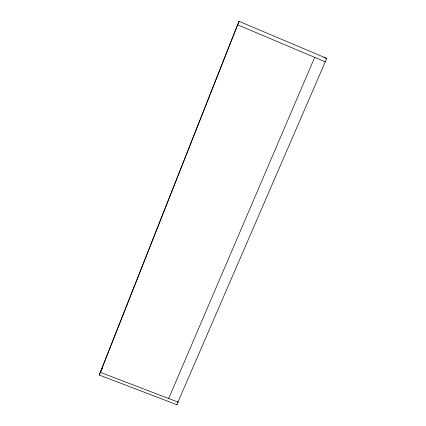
<?xml version="1.0" encoding="UTF-8"?>
<svg xmlns="http://www.w3.org/2000/svg" width="426" height="426" viewBox="0 0 426 426"><rect width="100%" height="100%" fill="white"/><g stroke="black" fill="none" stroke-linecap="round" stroke-linejoin="round"><path stroke-width="0.64" d="M237.543 25.113L237.591 24.809L325.272 61.834L326.758 58.399L238.975 21.3L99.242 375.034L176.865 404.7L177.999 402.085A1.39 0.714 25.2 0 0 177.839 401.617M238.666 23.254L238.975 21.3M168.728 398.177L168.664 398.512L314.66 57.43M238.235 23.366L100.227 372.713L102.421 367.963M177.956 402.069L325.272 61.834M99.242 375.034L100.84 371.578M325.033 61.802L325.017 61.813M326.119 58.282L326.731 58.405L326.06 58.266M325.65 58.128L325.65 58.128A100.951 11.039 21.8 0 0 323.872 57.478M100.296 372.361L177.999 402.085M176.545 404.045A1.39 0.719 25.2 0 1 176.865 404.7"/></g></svg>
